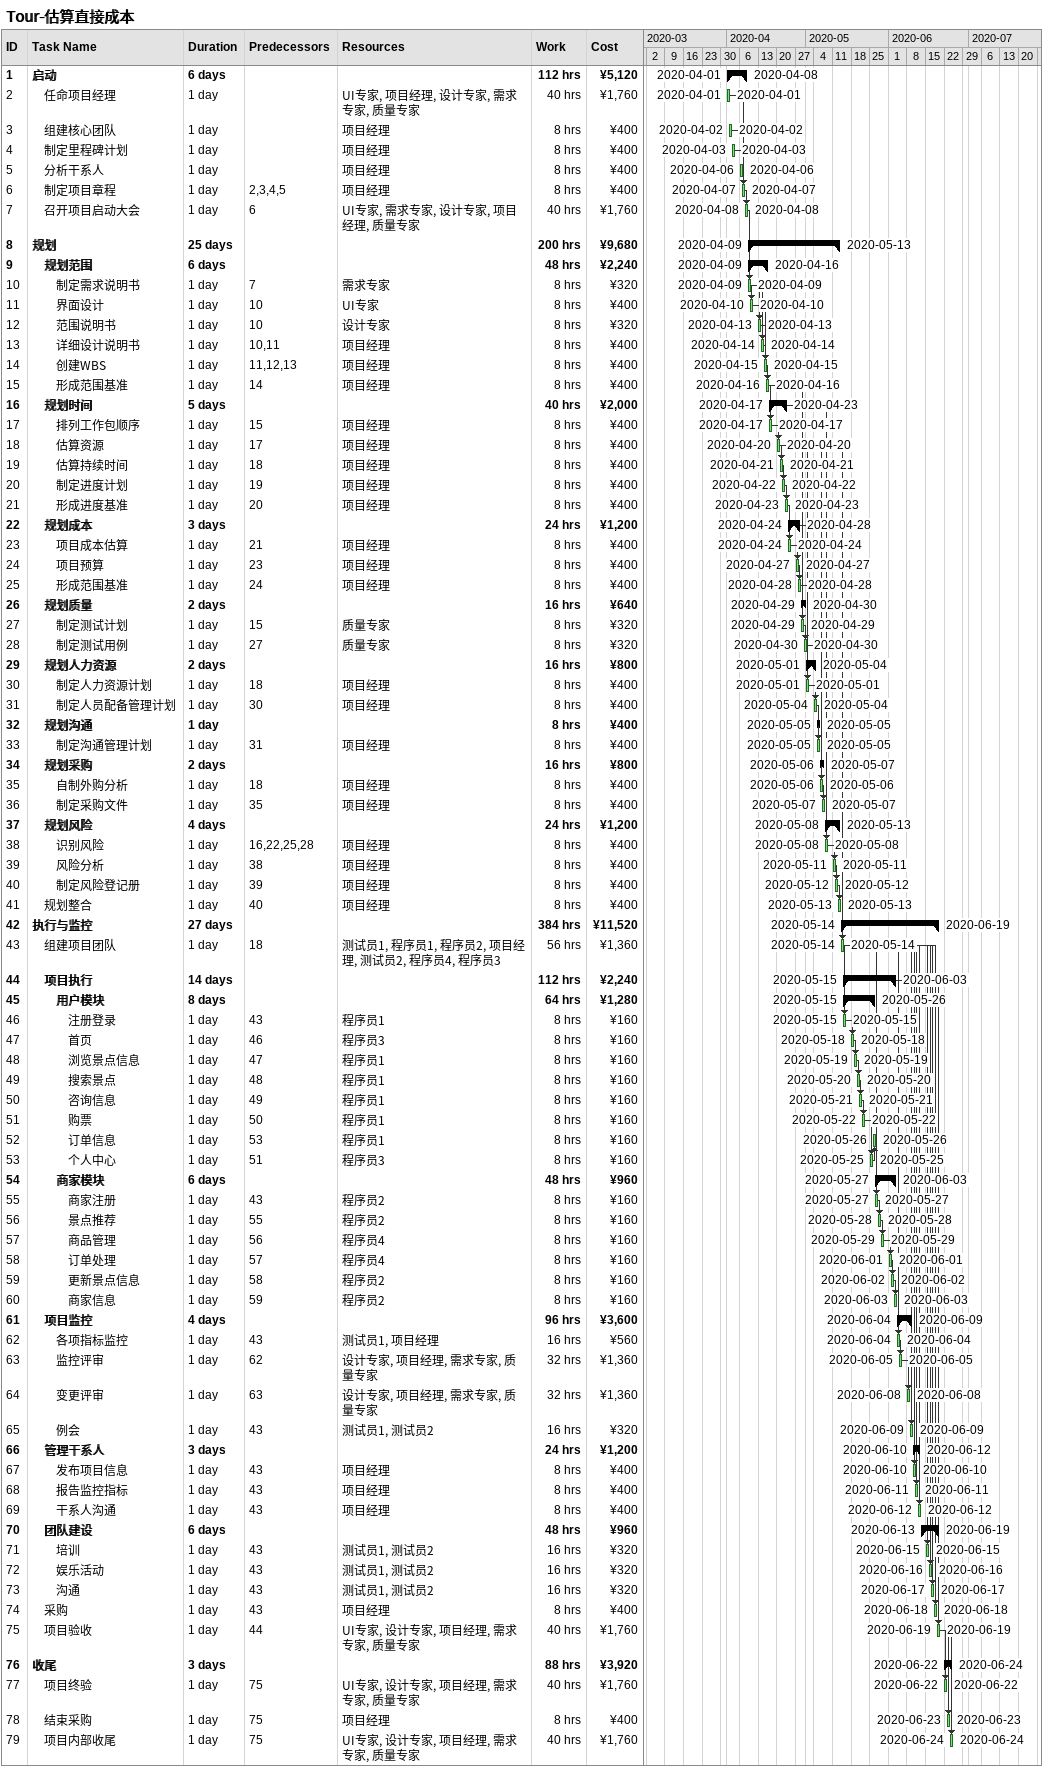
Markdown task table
Tour-估算直接成本

| ID | Level | Task | Duration | Start | Finish | Predecessors | Resources | Work (h) | Cost (¥) |
|---|---|---|---|---|---|---|---|---|---|
| 1 | 1 | **启动** | 6d | 2020-04-01 | 2020-04-08 |  |  | 112 | 5120 |
| 2 | 2 | 任命项目经理 | 1d | 2020-04-01 | 2020-04-01 |  | UI专家, 项目经理, 设计专家, 需求专家, 质量专家 | 40 | 1760 |
| 3 | 2 | 组建核心团队 | 1d | 2020-04-02 | 2020-04-02 |  | 项目经理 | 8 | 400 |
| 4 | 2 | 制定里程碑计划 | 1d | 2020-04-03 | 2020-04-03 |  | 项目经理 | 8 | 400 |
| 5 | 2 | 分析干系人 | 1d | 2020-04-06 | 2020-04-06 |  | 项目经理 | 8 | 400 |
| 6 | 2 | 制定项目章程 | 1d | 2020-04-07 | 2020-04-07 | 2, 3, 4, 5 | 项目经理 | 8 | 400 |
| 7 | 2 | 召开项目启动大会 | 1d | 2020-04-08 | 2020-04-08 | 6 | UI专家, 需求专家, 设计专家, 项目经理, 质量专家 | 40 | 1760 |
| 8 | 1 | **规划** | 25d | 2020-04-09 | 2020-05-13 |  |  | 200 | 9680 |
| 9 | 2 | **规划范围** | 6d | 2020-04-09 | 2020-04-16 |  |  | 48 | 2240 |
| 10 | 3 | 制定需求说明书 | 1d | 2020-04-09 | 2020-04-09 | 7 | 需求专家 | 8 | 320 |
| 11 | 3 | 界面设计 | 1d | 2020-04-10 | 2020-04-10 | 10 | UI专家 | 8 | 400 |
| 12 | 3 | 范围说明书 | 1d | 2020-04-13 | 2020-04-13 | 10 | 设计专家 | 8 | 320 |
| 13 | 3 | 详细设计说明书 | 1d | 2020-04-14 | 2020-04-14 | 10, 11 | 项目经理 | 8 | 400 |
| 14 | 3 | 创建WBS | 1d | 2020-04-15 | 2020-04-15 | 11, 12, 13 | 项目经理 | 8 | 400 |
| 15 | 3 | 形成范围基准 | 1d | 2020-04-16 | 2020-04-16 | 14 | 项目经理 | 8 | 400 |
| 16 | 2 | **规划时间** | 5d | 2020-04-17 | 2020-04-23 |  |  | 40 | 2000 |
| 17 | 3 | 排列工作包顺序 | 1d | 2020-04-17 | 2020-04-17 | 15 | 项目经理 | 8 | 400 |
| 18 | 3 | 估算资源 | 1d | 2020-04-20 | 2020-04-20 | 17 | 项目经理 | 8 | 400 |
| 19 | 3 | 估算持续时间 | 1d | 2020-04-21 | 2020-04-21 | 18 | 项目经理 | 8 | 400 |
| 20 | 3 | 制定进度计划 | 1d | 2020-04-22 | 2020-04-22 | 19 | 项目经理 | 8 | 400 |
| 21 | 3 | 形成进度基准 | 1d | 2020-04-23 | 2020-04-23 | 20 | 项目经理 | 8 | 400 |
| 22 | 2 | **规划成本** | 3d | 2020-04-24 | 2020-04-28 |  |  | 24 | 1200 |
| 23 | 3 | 项目成本估算 | 1d | 2020-04-24 | 2020-04-24 | 21 | 项目经理 | 8 | 400 |
| 24 | 3 | 项目预算 | 1d | 2020-04-27 | 2020-04-27 | 23 | 项目经理 | 8 | 400 |
| 25 | 3 | 形成范围基准 | 1d | 2020-04-28 | 2020-04-28 | 24 | 项目经理 | 8 | 400 |
| 26 | 2 | **规划质量** | 2d | 2020-04-29 | 2020-04-30 |  |  | 16 | 640 |
| 27 | 3 | 制定测试计划 | 1d | 2020-04-29 | 2020-04-29 | 15 | 质量专家 | 8 | 320 |
| 28 | 3 | 制定测试用例 | 1d | 2020-04-30 | 2020-04-30 | 27 | 质量专家 | 8 | 320 |
| 29 | 2 | **规划人力资源** | 2d | 2020-05-01 | 2020-05-04 |  |  | 16 | 800 |
| 30 | 3 | 制定人力资源计划 | 1d | 2020-05-01 | 2020-05-01 | 18 | 项目经理 | 8 | 400 |
| 31 | 3 | 制定人员配备管理计划 | 1d | 2020-05-04 | 2020-05-04 | 30 | 项目经理 | 8 | 400 |
| 32 | 2 | **规划沟通** | 1d | 2020-05-05 | 2020-05-05 |  |  | 8 | 400 |
| 33 | 3 | 制定沟通管理计划 | 1d | 2020-05-05 | 2020-05-05 | 31 | 项目经理 | 8 | 400 |
| 34 | 2 | **规划采购** | 2d | 2020-05-06 | 2020-05-07 |  |  | 16 | 800 |
| 35 | 3 | 自制外购分析 | 1d | 2020-05-06 | 2020-05-06 | 18 | 项目经理 | 8 | 400 |
| 36 | 3 | 制定采购文件 | 1d | 2020-05-07 | 2020-05-07 | 35 | 项目经理 | 8 | 400 |
| 37 | 2 | **规划风险** | 4d | 2020-05-08 | 2020-05-13 |  |  | 24 | 1200 |
| 38 | 3 | 识别风险 | 1d | 2020-05-08 | 2020-05-08 | 16, 22, 25, 28 | 项目经理 | 8 | 400 |
| 39 | 3 | 风险分析 | 1d | 2020-05-11 | 2020-05-11 | 38 | 项目经理 | 8 | 400 |
| 40 | 3 | 制定风险登记册 | 1d | 2020-05-12 | 2020-05-12 | 39 | 项目经理 | 8 | 400 |
| 41 | 2 | 规划整合 | 1d | 2020-05-13 | 2020-05-13 | 40 | 项目经理 | 8 | 400 |
| 42 | 1 | **执行与监控** | 27d | 2020-05-14 | 2020-06-19 |  |  | 384 | 11520 |
| 43 | 2 | 组建项目团队 | 1d | 2020-05-14 | 2020-05-14 | 18 | 测试员1, 程序员1, 程序员2, 项目经理, 测试员2, 程序员4, 程序员3 | 56 | 1360 |
| 44 | 2 | **项目执行** | 14d | 2020-05-15 | 2020-06-03 |  |  | 112 | 2240 |
| 45 | 3 | **用户模块** | 8d | 2020-05-15 | 2020-05-26 |  |  | 64 | 1280 |
| 46 | 4 | 注册登录 | 1d | 2020-05-15 | 2020-05-15 | 43 | 程序员1 | 8 | 160 |
| 47 | 4 | 首页 | 1d | 2020-05-18 | 2020-05-18 | 46 | 程序员3 | 8 | 160 |
| 48 | 4 | 浏览景点信息 | 1d | 2020-05-19 | 2020-05-19 | 47 | 程序员1 | 8 | 160 |
| 49 | 4 | 搜索景点 | 1d | 2020-05-20 | 2020-05-20 | 48 | 程序员1 | 8 | 160 |
| 50 | 4 | 咨询信息 | 1d | 2020-05-21 | 2020-05-21 | 49 | 程序员1 | 8 | 160 |
| 51 | 4 | 购票 | 1d | 2020-05-22 | 2020-05-22 | 50 | 程序员1 | 8 | 160 |
| 52 | 4 | 订单信息 | 1d | 2020-05-26 | 2020-05-26 | 53 | 程序员1 | 8 | 160 |
| 53 | 4 | 个人中心 | 1d | 2020-05-25 | 2020-05-25 | 51 | 程序员3 | 8 | 160 |
| 54 | 3 | **商家模块** | 6d | 2020-05-27 | 2020-06-03 |  |  | 48 | 960 |
| 55 | 4 | 商家注册 | 1d | 2020-05-27 | 2020-05-27 | 43 | 程序员2 | 8 | 160 |
| 56 | 4 | 景点推荐 | 1d | 2020-05-28 | 2020-05-28 | 55 | 程序员2 | 8 | 160 |
| 57 | 4 | 商品管理 | 1d | 2020-05-29 | 2020-05-29 | 56 | 程序员4 | 8 | 160 |
| 58 | 4 | 订单处理 | 1d | 2020-06-01 | 2020-06-01 | 57 | 程序员4 | 8 | 160 |
| 59 | 4 | 更新景点信息 | 1d | 2020-06-02 | 2020-06-02 | 58 | 程序员2 | 8 | 160 |
| 60 | 4 | 商家信息 | 1d | 2020-06-03 | 2020-06-03 | 59 | 程序员2 | 8 | 160 |
| 61 | 2 | **项目监控** | 4d | 2020-06-04 | 2020-06-09 |  |  | 96 | 3600 |
| 62 | 3 | 各项指标监控 | 1d | 2020-06-04 | 2020-06-04 | 43 | 测试员1, 项目经理 | 16 | 560 |
| 63 | 3 | 监控评审 | 1d | 2020-06-05 | 2020-06-05 | 62 | 设计专家, 项目经理, 需求专家, 质量专家 | 32 | 1360 |
| 64 | 3 | 变更评审 | 1d | 2020-06-08 | 2020-06-08 | 63 | 设计专家, 项目经理, 需求专家, 质量专家 | 32 | 1360 |
| 65 | 3 | 例会 | 1d | 2020-06-09 | 2020-06-09 | 43 | 测试员1, 测试员2 | 16 | 320 |
| 66 | 2 | **管理干系人** | 3d | 2020-06-10 | 2020-06-12 |  |  | 24 | 1200 |
| 67 | 3 | 发布项目信息 | 1d | 2020-06-10 | 2020-06-10 | 43 | 项目经理 | 8 | 400 |
| 68 | 3 | 报告监控指标 | 1d | 2020-06-11 | 2020-06-11 | 43 | 项目经理 | 8 | 400 |
| 69 | 3 | 干系人沟通 | 1d | 2020-06-12 | 2020-06-12 | 43 | 项目经理 | 8 | 400 |
| 70 | 2 | **团队建设** | 6d | 2020-06-13 | 2020-06-19 |  |  | 48 | 960 |
| 71 | 3 | 培训 | 1d | 2020-06-15 | 2020-06-15 | 43 | 测试员1, 测试员2 | 16 | 320 |
| 72 | 3 | 娱乐活动 | 1d | 2020-06-16 | 2020-06-16 | 43 | 测试员1, 测试员2 | 16 | 320 |
| 73 | 3 | 沟通 | 1d | 2020-06-17 | 2020-06-17 | 43 | 测试员1, 测试员2 | 16 | 320 |
| 74 | 2 | 采购 | 1d | 2020-06-18 | 2020-06-18 | 43 | 项目经理 | 8 | 400 |
| 75 | 2 | 项目验收 | 1d | 2020-06-19 | 2020-06-19 | 44 | UI专家, 设计专家, 项目经理, 需求专家, 质量专家 | 40 | 1760 |
| 76 | 1 | **收尾** | 3d | 2020-06-22 | 2020-06-24 |  |  | 88 | 3920 |
| 77 | 2 | 项目终验 | 1d | 2020-06-22 | 2020-06-22 | 75 | UI专家, 设计专家, 项目经理, 需求专家, 质量专家 | 40 | 1760 |
| 78 | 2 | 结束采购 | 1d | 2020-06-23 | 2020-06-23 | 75 | 项目经理 | 8 | 400 |
| 79 | 2 | 项目内部收尾 | 1d | 2020-06-24 | 2020-06-24 | 75 | UI专家, 设计专家, 项目经理, 需求专家, 质量专家 | 40 | 1760 |
